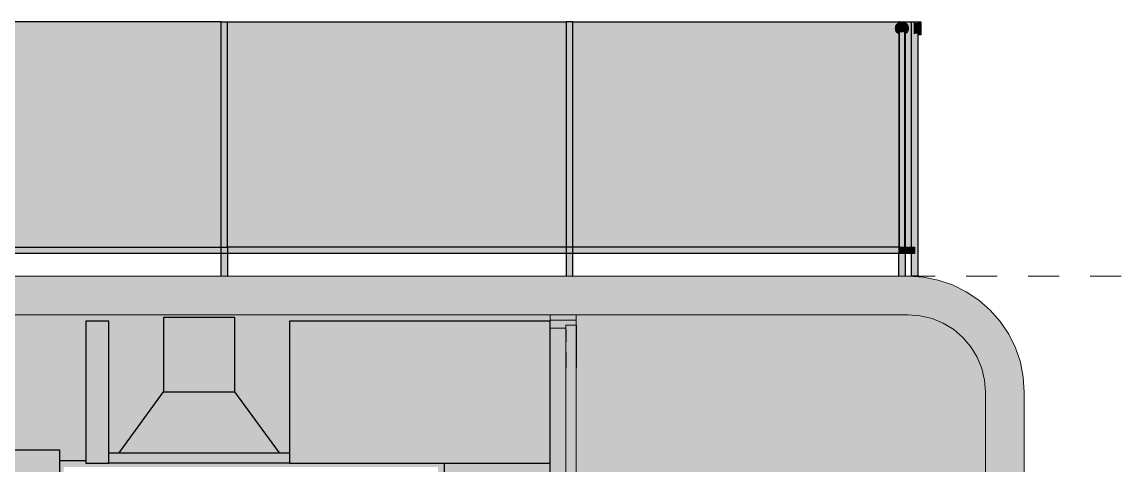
# Model space of a CAD drawing. Header units: millimetres. Extents: x -419 to 20046, y -14642 to 2638.
# Drawn here: x 9912.8 to 10140, y -623.5 to -532 of the extents above; entities that cross this region are included whole.
import ezdxf

# ---------------------------------------------------------------- set-up
doc = ezdxf.new("R2010")
doc.units = ezdxf.units.MM
for name, color, linetype, true_color in [('PDF6_A$$$FLOOR$$$FURNITURE.3D', 7, 'Continuous', 0xffffff), ('PDF6_A$$$FLOOR$$$RAILINGS.3D', 7, 'Continuous', 0x757575), ('PDF6_A$$$WALL$$$EXTERIOR.3D', 7, 'Continuous', 0x757575), ('PDF6_A$$$WALL$$$INTERIOR.3D', 7, 'Continuous', 0xbfbfbf)]:
    doc.layers.add(name, color=color, linetype=linetype, true_color=true_color)

msp = doc.modelspace()

# ---------------------------------------------------------------- hatches: boundary and pattern name
at = {"layer": 'PDF6_A$$$FLOOR$$$FURNITURE.3D', "transparency": 33554559}
msp.add_hatch(color=256, dxfattribs=at).paths.add_polyline_path([(9903.029, -681.228), (9903.029, -684.879), (9906.444, -696.626), (9920.675, -696.626), (9920.675, -620.45), (9903.029, -620.45), (9903.029, -669.204), (9903.241, -668.007), (9903.627, -666.493), (9904.128, -665.271), (9904.685, -664.321), (9904.854, -664.112), (9905.29, -663.565), (9905.678, -663.207), (9905.972, -662.963), (9906.242, -662.746), (9906.663, -662.459), (9907.041, -662.252), (9907.336, -662.113), (9907.512, -662.028), (9907.57, -662.003), (9907.754, -661.955), (9907.812, -662.164), (9907.726, -662.62), (9907.492, -663.313), (9907.159, -664.243), (9906.789, -665.409), (9906.433, -666.818), (9906.154, -668.466), (9905.93, -670.227), (9905.746, -671.978), (9905.592, -673.593), (9905.446, -674.946), (9905.279, -676.113), (9905.063, -677.171), (9904.76, -678.199), (9904.342, -679.275), (9903.773, -680.316)])
at = {"layer": 'PDF6_A$$$FLOOR$$$RAILINGS.3D', "true_color": 0xffffff, "transparency": 33554559}
for points in [[(10094.049, -532.032), (10026.67, -532.032), (10026.67, -578.525), (10094.049, -578.525), (10094.049, -534.474), (10093.873, -534.35), (10093.712, -534.186), (10093.581, -534), (10093.482, -533.793), (10093.424, -533.572), (10093.404, -533.345), (10093.424, -533.116), (10093.482, -532.896), (10093.581, -532.687), (10093.712, -532.501), (10093.873, -532.34), (10094.049, -532.216)], [(10093.404, -533.345), (10093.424, -533.572), (10093.482, -533.793), (10093.581, -534), (10093.712, -534.186), (10093.873, -534.35), (10094.049, -534.474), (10094.049, -532.216), (10093.873, -532.34), (10093.712, -532.501), (10093.581, -532.687), (10093.482, -532.896), (10093.424, -533.116)], [(10095.561, -534.35), (10095.382, -534.474), (10095.382, -578.525), (10096.675, -578.525), (10096.675, -532.216), (10096.675, -532.032), (10095.382, -532.032), (10095.382, -532.216), (10095.561, -532.34), (10095.722, -532.501), (10095.853, -532.687), (10095.949, -532.896), (10096.01, -533.116), (10096.03, -533.345), (10096.01, -533.572), (10095.949, -533.793), (10095.853, -534), (10095.722, -534.186)], [(10095.382, -534.474), (10095.561, -534.35), (10095.722, -534.186), (10095.853, -534), (10095.949, -533.793), (10096.01, -533.572), (10096.03, -533.345), (10096.01, -533.116), (10095.949, -532.896), (10095.853, -532.687), (10095.722, -532.501), (10095.561, -532.34), (10095.382, -532.216)], [(10097.343, -579.858), (10096.675, -579.858), (10096.675, -584.525), (10098.008, -584.525), (10098.008, -534.474), (10097.343, -534.474), (10097.343, -532.216), (10098.008, -532.216), (10098.008, -532.032), (10096.675, -532.032), (10096.675, -578.525), (10097.343, -578.525)], [(10097.343, -532.34), (10098.348, -532.34), (10098.416, -532.274), (10098.479, -532.208), (10098.008, -532.208), (10098.008, -532.216), (10097.343, -532.216)], [(10098.27, -532.423), (10098.348, -532.34), (10097.343, -532.34), (10097.343, -532.501), (10098.184, -532.501)], [(10098.093, -532.599), (10098.184, -532.501), (10097.343, -532.501), (10097.343, -532.687), (10097.998, -532.687)], [(10097.897, -532.801), (10097.998, -532.687), (10097.343, -532.687), (10097.343, -532.896), (10097.791, -532.896)], [(10097.68, -533.025), (10097.791, -532.896), (10097.343, -532.896), (10097.343, -533.116), (10097.569, -533.116)], [(10097.68, -533.665), (10097.569, -533.572), (10097.343, -533.572), (10097.343, -533.793), (10097.791, -533.793)], [(10097.897, -533.887), (10097.791, -533.793), (10097.343, -533.793), (10097.343, -534), (10097.998, -534)], [(10098.653, -532.032), (10098.008, -532.032), (10098.008, -532.052), (10098.633, -532.052), (10098.648, -532.042)], [(10098.008, -532.11), (10098.575, -532.11), (10098.61, -532.083), (10098.633, -532.052), (10098.008, -532.052)], [(10098.008, -532.208), (10098.479, -532.208), (10098.532, -532.161), (10098.575, -532.11), (10098.008, -532.11)], [(10098.093, -534.088), (10097.998, -534), (10097.343, -534), (10097.343, -534.186), (10098.184, -534.186)], [(10098.27, -534.265), (10098.184, -534.186), (10097.343, -534.186), (10097.343, -534.35), (10098.348, -534.35)], [(10097.343, -534.35), (10097.343, -534.474), (10098.008, -534.474), (10098.008, -534.481), (10098.479, -534.481), (10098.416, -534.413), (10098.348, -534.35)], [(10098.008, -534.577), (10098.575, -534.577), (10098.532, -534.529), (10098.479, -534.481), (10098.008, -534.481)], [(10098.008, -534.637), (10098.633, -534.637), (10098.61, -534.607), (10098.575, -534.577), (10098.008, -534.577)], [(10098.008, -534.655), (10098.653, -534.655), (10098.648, -534.645), (10098.633, -534.637), (10098.008, -534.637)], [(10094.168, -579.74), (10095.266, -579.74), (10095.266, -578.644), (10095.241, -578.644), (10095.241, -579.191), (10094.193, -579.191), (10094.193, -578.644), (10094.168, -578.644)]]:
    msp.add_hatch(color=7, dxfattribs=at).paths.add_polyline_path(points)
at = {"layer": 'PDF6_A$$$WALL$$$EXTERIOR.3D', "true_color": 0xffffff, "transparency": 33554559}
for points in [[(9572.191, -584.525), (9572.191, -592.525), (10096.007, -592.525), (10098.512, -592.721), (10100.953, -593.308), (10103.271, -594.268), (10105.413, -595.581), (10107.323, -597.211), (10108.953, -599.121), (10110.264, -601.261), (10111.226, -603.581), (10111.811, -606.023), (10112.007, -608.525), (10112.007, -685.325), (10111.811, -687.829), (10111.226, -690.268), (10110.264, -692.589), (10108.953, -694.731), (10107.323, -696.638), (10105.413, -698.268), (10103.271, -699.581), (10100.953, -700.541), (10098.512, -701.128), (10096.007, -701.325), (9572.191, -701.325), (9572.191, -709.325), (10096.007, -709.325), (10099.142, -709.121), (10102.221, -708.508), (10105.191, -707.498), (10108.008, -706.11), (10110.619, -704.366), (10112.98, -702.295), (10115.048, -699.936), (10116.792, -697.326), (10118.18, -694.509), (10119.191, -691.536), (10119.803, -688.457), (10120.007, -685.325), (10120.007, -608.525), (10119.803, -605.393), (10119.191, -602.314), (10118.18, -599.341), (10116.792, -596.526), (10115.048, -593.916), (10112.98, -591.555), (10110.619, -589.483), (10108.008, -587.74), (10105.191, -586.352), (10102.221, -585.344), (10099.142, -584.731), (10096.007, -584.525)], [(9656.675, -701.325), (9768.511, -701.325), (9769.562, -696.076), (9765.888, -696.076), (9765.888, -670.879), (9765.991, -670.63), (9686.379, -670.63), (9686.379, -622.63), (9766.379, -622.63), (9766.379, -670.061), (9766.936, -669.829), (9790.603, -669.829), (9792.647, -658.236), (9798.85, -659.329), (9806.223, -659.329), (9806.223, -622.63), (9886.223, -622.63), (9886.223, -669.325), (9888.675, -669.325), (9888.675, -620.45), (9920.675, -620.45), (9920.675, -622.63), (9926.009, -622.63), (9926.009, -593.8), (9930.786, -593.8), (9930.786, -621.035), (9932.885, -621.035), (9942.102, -608.437), (9942.102, -593.074), (9956.802, -593.074), (9956.802, -608.437), (9966.019, -621.035), (9968.118, -621.035), (9968.118, -593.8), (10022.009, -593.8), (10022.009, -623.134), (10000.115, -623.134), (10000.115, -654.63), (10000.539, -654.63), (10000.539, -654.368), (10022.009, -654.368), (10022.009, -654.63), (10022.009, -701.325), (10022.019, -701.325), (10022.019, -592.525), (9656.675, -592.525)], [(10027.353, -696.076), (10071.342, -696.076), (10071.342, -701.325), (10073.95, -701.325), (10073.95, -696.076), (10072.902, -696.076), (10072.902, -695.998), (10071.851, -695.998), (10071.851, -660.408), (10070.538, -660.408), (10070.538, -659.148), (10071.851, -659.148), (10071.851, -656.784), (10072.902, -656.784), (10072.902, -656.706), (10071.851, -656.706), (10071.851, -654.081), (10074.376, -654.081), (10074.376, -653.819), (10097.264, -653.819), (10097.37, -651.72), (10093.631, -651.72), (10093.631, -652.244), (10092.686, -652.244), (10092.686, -651.72), (10092.58, -651.72), (10092.58, -650.931), (10097.411, -650.931), (10097.474, -649.674), (10095.365, -649.271), (10095.402, -649.067), (10098.958, -649.742), (10098.958, -648.832), (10100.008, -648.832), (10100.008, -669.829), (10109.115, -669.829), (10109.722, -670.756), (10109.722, -671.683), (10109.671, -671.683), (10108.5, -671.683), (10111.523, -682.793), (10107.719, -682.793), (10107.547, -683.841), (10107.235, -684.831), (10106.791, -685.725), (10106.235, -686.499), (10105.915, -686.947), (10105.665, -687.472), (10105.499, -688.051), (10105.421, -688.661), (10105.433, -689.278), (10106.222, -697.578), (10107.323, -696.638), (10108.953, -694.731), (10110.264, -692.589), (10111.226, -690.268), (10111.811, -687.829), (10112.007, -685.325), (10112.007, -608.525), (10111.811, -606.023), (10111.226, -603.581), (10110.264, -601.261), (10108.953, -599.121), (10107.323, -597.211), (10105.413, -595.581), (10103.271, -594.268), (10100.953, -593.308), (10098.512, -592.721), (10096.007, -592.525), (10027.353, -592.525)], [(9926.009, -622.63), (9920.675, -622.63), (9920.675, -625.255), (9921.428, -625.255), (9921.428, -623.943), (9998.805, -623.943), (9998.805, -625.255), (10000.115, -625.255), (10000.115, -623.134), (9968.118, -623.134), (9926.009, -623.134)]]:
    msp.add_hatch(color=7, dxfattribs=at).paths.add_polyline_path(points)
at = {"layer": 'PDF6_A$$$WALL$$$INTERIOR.3D', "true_color": 0xffffff, "transparency": 33554559}
msp.add_hatch(color=7, dxfattribs=at).paths.add_polyline_path([(10027.353, -593.621), (10022.019, -593.621), (10022.019, -595.289), (10025.254, -595.289), (10025.254, -594.659), (10027.353, -594.659)])

# ---------------------------------------------------------------- linework, layer by layer
at = {"layer": 'PDF6_A$$$FLOOR$$$FURNITURE.3D', "color": 9, "lineweight": 25, "true_color": 0xc8c8c8}
for points in [[(9930.786, -621.035), (9930.786, -593.8), (9926.009, -593.8), (9926.009, -623.134), (9930.786, -623.134)], [(9968.118, -623.134), (10022.009, -623.134), (10022.009, -593.8), (9968.118, -593.8), (9968.118, -621.035)], [(9932.885, -621.035), (9942.102, -608.437)], [(9966.019, -621.035), (9956.802, -608.437)], [(9968.539, -696.626), (9920.675, -696.626), (9920.675, -620.45), (9903.029, -620.45), (9902.765, -620.45)]]:
    msp.add_lwpolyline(points, dxfattribs=at)
for points in [[(9956.802, -608.437), (9956.802, -593.074), (9942.102, -593.074), (9942.102, -608.437)], [(9968.118, -621.035), (9968.118, -623.134), (9930.786, -623.134), (9930.786, -621.035)]]:
    msp.add_lwpolyline(points, close=True, dxfattribs=at)
at = {"layer": 'PDF6_A$$$FLOOR$$$FURNITURE.3D', "lineweight": 0, "transparency": 33554559}
for points in [[(9930.786, -593.8), (9926.009, -593.8), (9930.786, -623.134), (9926.009, -623.134)], [(9956.802, -608.437), (9956.802, -593.074), (9942.102, -608.437), (9942.102, -593.074)], [(9968.118, -623.134), (10022.009, -623.134), (9968.118, -593.8), (10022.009, -593.8)], [(9942.102, -608.437), (9932.885, -621.035), (9956.802, -608.437), (9966.019, -621.035)], [(9968.118, -623.134), (9968.118, -621.035), (9930.786, -623.134), (9930.786, -621.035)]]:
    msp.add_solid(points, dxfattribs=at)
at = {"layer": 'PDF6_A$$$FLOOR$$$RAILINGS.3D', "color": 9, "lineweight": 25, "true_color": 0xc8c8c8}
for points in [[(9953.998, -532.032), (9883.993, -532.032), (9883.993, -578.525), (9953.998, -578.525), (9955.331, -578.525), (9955.331, -579.858), (9953.998, -579.858), (9883.993, -579.858), (9883.993, -584.525)], [(9953.998, -584.525), (9953.998, -579.858), (9953.998, -578.525), (9953.998, -532.032), (9955.331, -532.032)], [(10094.193, -532.032), (10094.049, -532.032), (10094.049, -578.525), (10026.67, -578.525), (10025.335, -578.525), (9955.331, -578.525), (9955.331, -532.032), (10025.335, -532.032)], [(10026.67, -584.525), (10026.67, -579.858), (10026.67, -578.525), (10026.67, -532.032), (10025.335, -532.032), (10025.335, -578.525), (10025.335, -579.858), (10025.335, -584.525)], [(10026.67, -532.032), (10094.049, -532.032)], [(10094.049, -534.474), (10093.873, -534.35), (10093.712, -534.186), (10093.581, -534), (10093.482, -533.793), (10093.424, -533.572), (10093.404, -533.345), (10093.424, -533.116), (10093.482, -532.896), (10093.581, -532.687), (10093.712, -532.501), (10093.873, -532.34), (10094.049, -532.216)], [(10095.241, -532.032), (10095.382, -532.032), (10095.382, -578.525), (10096.675, -578.525), (10097.343, -578.525), (10097.343, -579.858), (10096.675, -579.858), (10095.382, -579.858), (10095.382, -584.525)], [(10095.382, -532.032), (10096.675, -532.032)], [(10095.382, -532.216), (10095.561, -532.34), (10095.722, -532.501), (10095.853, -532.687), (10095.949, -532.896), (10096.01, -533.116), (10096.03, -533.345), (10096.01, -533.572), (10095.949, -533.793), (10095.853, -534), (10095.722, -534.186), (10095.561, -534.35), (10095.382, -534.474)], [(10098.008, -534.474), (10098.008, -584.525), (10096.675, -584.525), (10096.675, -579.858), (10096.675, -578.525), (10096.675, -532.032), (10098.008, -532.032), (10098.653, -532.032), (10098.653, -534.655), (10098.008, -534.655)], [(10098.653, -534.655), (10098.648, -534.648), (10098.633, -534.637), (10098.61, -534.607), (10098.575, -534.577), (10098.532, -534.529), (10098.479, -534.481), (10098.416, -534.413), (10098.348, -534.35), (10098.27, -534.265), (10098.184, -534.186), (10098.093, -534.088), (10097.998, -534), (10097.897, -533.887), (10097.791, -533.793), (10097.68, -533.665), (10097.569, -533.572), (10097.456, -533.4), (10097.343, -533.345), (10097.456, -533.287), (10097.569, -533.116), (10097.68, -533.025), (10097.791, -532.896), (10097.897, -532.801), (10097.998, -532.687), (10098.093, -532.599), (10098.184, -532.501), (10098.27, -532.423), (10098.348, -532.34), (10098.416, -532.274), (10098.479, -532.208), (10098.532, -532.161), (10098.575, -532.11), (10098.61, -532.083), (10098.633, -532.052), (10098.648, -532.042), (10098.653, -532.032)], [(10097.343, -534.474), (10097.343, -534.35), (10097.343, -534.186), (10097.343, -534), (10097.343, -533.793), (10097.343, -533.572), (10097.343, -533.345), (10097.343, -533.116), (10097.343, -532.896), (10097.343, -532.687), (10097.343, -532.501), (10097.343, -532.34), (10097.343, -532.216)], [(10098.008, -532.216), (10098.008, -532.032)], [(10094.049, -584.525), (10094.049, -579.858), (10026.67, -579.858), (10025.335, -579.858), (9955.331, -579.858), (9955.331, -584.525)]]:
    msp.add_lwpolyline(points, dxfattribs=at)
at = {"layer": 'PDF6_A$$$FLOOR$$$RAILINGS.3D', "color": 7, "lineweight": 18}
msp.add_lwpolyline([(10094.384, -532.032), (10094.193, -532.032), (10094.193, -579.191), (10095.241, -579.191), (10095.241, -532.032), (10095.05, -532.032)], dxfattribs=at)
for points in [[(10094.384, -532.032), (10094.384, -534.033), (10095.05, -534.033), (10095.05, -532.032)], [(10094.75, -533.733), (10094.75, -532.332), (10094.684, -532.332), (10094.684, -533.733)], [(10095.382, -579.858), (10095.382, -578.525), (10094.049, -578.525), (10094.049, -579.858)], [(10095.266, -579.74), (10095.266, -578.644), (10094.168, -578.644), (10094.168, -579.74)]]:
    msp.add_lwpolyline(points, close=True, dxfattribs=at)
at = {"layer": 'PDF6_A$$$FLOOR$$$RAILINGS.3D', "color": 253, "lineweight": 25, "true_color": 0xa5a5a5}
for points in [[(10094.684, -533.053), (10094.384, -533.352)], [(10095.05, -532.687), (10094.75, -532.987)]]:
    msp.add_lwpolyline(points, dxfattribs=at)
at = {"layer": 'PDF6_A$$$FLOOR$$$RAILINGS.3D', "color": 7, "lineweight": 13}
for points in [[(9922.403, -584.525), (9916.003, -584.525)], [(9935.203, -584.525), (9928.803, -584.525)], [(9948.003, -584.525), (9941.603, -584.525)], [(9960.803, -584.525), (9954.403, -584.525)], [(9973.603, -584.525), (9967.203, -584.525)], [(9986.403, -584.525), (9980.003, -584.525)], [(9999.203, -584.525), (9992.803, -584.525)], [(10012.003, -584.525), (10005.603, -584.525)], [(10024.803, -584.525), (10018.403, -584.525)], [(10037.603, -584.525), (10031.203, -584.525)], [(10050.403, -584.525), (10044.003, -584.525)], [(10063.203, -584.525), (10056.803, -584.525)], [(10076.003, -584.525), (10069.603, -584.525)], [(10088.803, -584.525), (10082.403, -584.525)], [(10101.603, -584.525), (10095.203, -584.525)], [(10114.403, -584.525), (10108.003, -584.525)], [(10127.203, -584.525), (10120.803, -584.525)], [(10140.003, -584.525), (10133.603, -584.525)]]:
    msp.add_lwpolyline(points, dxfattribs=at)
at = {"layer": 'PDF6_A$$$FLOOR$$$RAILINGS.3D', "color": 7, "lineweight": 0, "true_color": 0xffffff, "transparency": 33554559}
for points in [[(9883.993, -532.032), (9883.993, -578.525), (9953.998, -532.032), (9953.998, -578.525)], [(9953.998, -532.032), (9953.998, -578.525), (9955.331, -532.032), (9955.331, -578.525)], [(9955.331, -532.032), (9955.331, -578.525), (10025.335, -532.032), (10025.335, -578.525)], [(10025.335, -532.032), (10025.335, -578.525), (10026.67, -532.032), (10026.67, -578.525)], [(10094.049, -578.525), (10094.193, -578.525), (10094.049, -532.032), (10094.193, -532.032)], [(10095.05, -532.032), (10094.384, -532.032), (10095.05, -534.033), (10094.384, -534.033)], [(10094.75, -532.332), (10094.75, -533.73), (10094.684, -532.332), (10094.684, -533.73)], [(10095.241, -578.525), (10095.382, -578.525), (10095.241, -532.032), (10095.382, -532.032)], [(10097.456, -533.287), (10097.569, -533.116), (10097.343, -533.345), (10097.343, -533.116)], [(10097.343, -533.345), (10097.456, -533.4), (10097.456, -533.287)], [(10097.456, -533.4), (10097.343, -533.345), (10097.569, -533.572), (10097.343, -533.572)], [(10097.456, -533.287), (10097.456, -533.4), (10097.569, -533.116), (10097.569, -533.572)], [(10097.569, -533.116), (10097.569, -533.572), (10097.68, -533.025), (10097.68, -533.665)], [(10097.68, -533.025), (10097.68, -533.665), (10097.791, -532.896), (10097.791, -533.793)], [(10097.791, -532.896), (10097.791, -533.793), (10097.897, -532.801), (10097.897, -533.887)], [(10097.897, -532.801), (10097.897, -533.887), (10097.998, -532.687), (10097.998, -534)], [(10097.998, -532.687), (10097.998, -534), (10098.093, -532.599), (10098.093, -534.088)], [(10098.093, -532.599), (10098.093, -534.088), (10098.184, -532.501), (10098.184, -534.186)], [(10098.184, -532.501), (10098.184, -534.186), (10098.27, -532.423), (10098.27, -534.265)], [(10098.27, -532.423), (10098.27, -534.265), (10098.348, -532.34), (10098.348, -534.35)], [(10098.348, -532.34), (10098.348, -534.35), (10098.416, -532.274), (10098.416, -534.413)], [(10098.416, -532.274), (10098.416, -534.413), (10098.479, -532.208), (10098.479, -534.481)], [(10098.479, -532.208), (10098.479, -534.481), (10098.532, -532.161), (10098.532, -534.529)], [(10098.532, -532.161), (10098.532, -534.529), (10098.575, -532.11), (10098.575, -534.577)], [(10098.575, -532.11), (10098.575, -534.577), (10098.61, -532.083), (10098.61, -534.607)], [(10098.61, -532.083), (10098.61, -534.607), (10098.633, -532.052), (10098.633, -534.637)], [(10098.633, -532.052), (10098.633, -534.637), (10098.648, -532.042), (10098.648, -534.645)], [(10098.648, -532.042), (10098.648, -534.645), (10098.653, -532.032), (10098.653, -534.655)], [(9527.299, -578.525), (9527.299, -579.858), (10094.049, -578.525), (10094.049, -579.858)], [(10095.382, -578.525), (10094.049, -578.525), (10095.382, -579.858), (10094.049, -579.858)], [(10095.266, -578.644), (10095.266, -579.74), (10094.168, -578.644), (10094.168, -579.74)], [(10095.382, -578.525), (10095.382, -579.858), (10097.343, -578.525), (10097.343, -579.858)], [(9955.331, -579.858), (9953.998, -579.858), (9955.331, -584.525), (9953.998, -584.525)], [(10026.67, -579.858), (10025.335, -579.858), (10026.67, -584.525), (10025.335, -584.525)], [(10094.049, -584.525), (10095.382, -584.525), (10094.049, -579.858), (10095.382, -579.858)]]:
    msp.add_solid(points, dxfattribs=at)
at = {"layer": 'PDF6_A$$$FLOOR$$$RAILINGS.3D', "color": 7, "lineweight": 0, "true_color": 0xf4f4f4, "transparency": 33554559}
msp.add_solid([(10094.193, -532.032), (10094.193, -579.191), (10095.241, -532.032), (10095.241, -579.191)], dxfattribs=at)
at = {"layer": 'PDF6_A$$$WALL$$$EXTERIOR.3D', "color": 7, "lineweight": 18}
for points in [[(9572.191, -584.525), (10096.007, -584.525), (10099.142, -584.731), (10102.221, -585.344), (10105.191, -586.352), (10108.008, -587.74), (10110.619, -589.483), (10112.98, -591.555), (10115.048, -593.916), (10116.792, -596.526), (10118.18, -599.341), (10119.191, -602.314), (10119.803, -605.393), (10120.007, -608.525), (10120.007, -685.325)], [(10112.007, -685.325), (10112.007, -608.525), (10111.811, -606.023), (10111.226, -603.581), (10110.264, -601.261), (10108.953, -599.121), (10107.323, -597.211), (10105.413, -595.581), (10103.271, -594.268), (10100.953, -593.308), (10098.512, -592.721), (10096.007, -592.525), (10027.353, -592.525), (10022.019, -592.525), (9656.675, -592.525)]]:
    msp.add_lwpolyline(points, dxfattribs=at)
at = {"layer": 'PDF6_A$$$WALL$$$EXTERIOR.3D', "color": 9, "lineweight": 25, "true_color": 0xc8c8c8}
for points in [[(9920.675, -622.63), (9926.009, -622.63)], [(10000.115, -623.134), (10000.115, -654.63)]]:
    msp.add_lwpolyline(points, dxfattribs=at)
at = {"layer": 'PDF6_A$$$WALL$$$INTERIOR.3D', "color": 7, "lineweight": 18}
for points in [[(10022.019, -592.525), (10022.019, -593.621), (10022.019, -595.289), (10025.254, -595.289), (10025.254, -701.325)], [(10027.353, -592.525), (10027.353, -593.621), (10022.019, -593.621)], [(10027.353, -593.621), (10027.353, -594.659), (10025.254, -594.659), (10025.254, -595.289)], [(10027.353, -594.659), (10027.353, -701.325)]]:
    msp.add_lwpolyline(points, dxfattribs=at)
at = {"layer": 'PDF6_A$$$WALL$$$INTERIOR.3D', "color": 253, "lineweight": 25, "true_color": 0xa5a5a5}
for points in [[(10024.151, -592.537), (10024.151, -592.537)], [(10026.645, -592.537), (10026.645, -592.537)]]:
    msp.add_lwpolyline(points, dxfattribs=at)
at = {"layer": 'PDF6_A$$$WALL$$$INTERIOR.3D', "color": 9, "lineweight": 25, "true_color": 0xc8c8c8}
for points in [[(10027.358, -594.659), (10027.358, -603.4)], [(10022.019, -701.325), (10022.019, -595.289)], [(10025.247, -595.558), (10025.247, -598.098)], [(10025.247, -600.25), (10025.247, -603.4)]]:
    msp.add_lwpolyline(points, dxfattribs=at)
at = {"layer": 'PDF6_A$$$WALL$$$INTERIOR.3D', "lineweight": 9}
for points in [[(10025.247, -603.4), (10025.247, -603.689)], [(10027.358, -603.4), (10027.358, -630.363)], [(10025.247, -605.839), (10025.247, -609.281)], [(10025.247, -611.43), (10025.247, -614.869)], [(10025.247, -617.021), (10025.247, -620.461)], [(10025.247, -622.612), (10025.247, -626.052)]]:
    msp.add_lwpolyline(points, dxfattribs=at)
at = {"layer": 'PDF6_A$$$WALL$$$INTERIOR.3D', "color": 7, "lineweight": 0, "true_color": 0xffffff, "transparency": 33554559}
for points in [[(10027.353, -593.621), (10027.353, -592.525), (10022.019, -593.621), (10022.019, -592.525)], [(10027.353, -701.325), (10027.353, -594.659), (10025.254, -701.325), (10025.254, -594.659)], [(10025.254, -701.325), (10025.254, -595.289), (10022.019, -701.325), (10022.019, -595.289)]]:
    msp.add_solid(points, dxfattribs=at)

doc.saveas('drawing.dxf')
